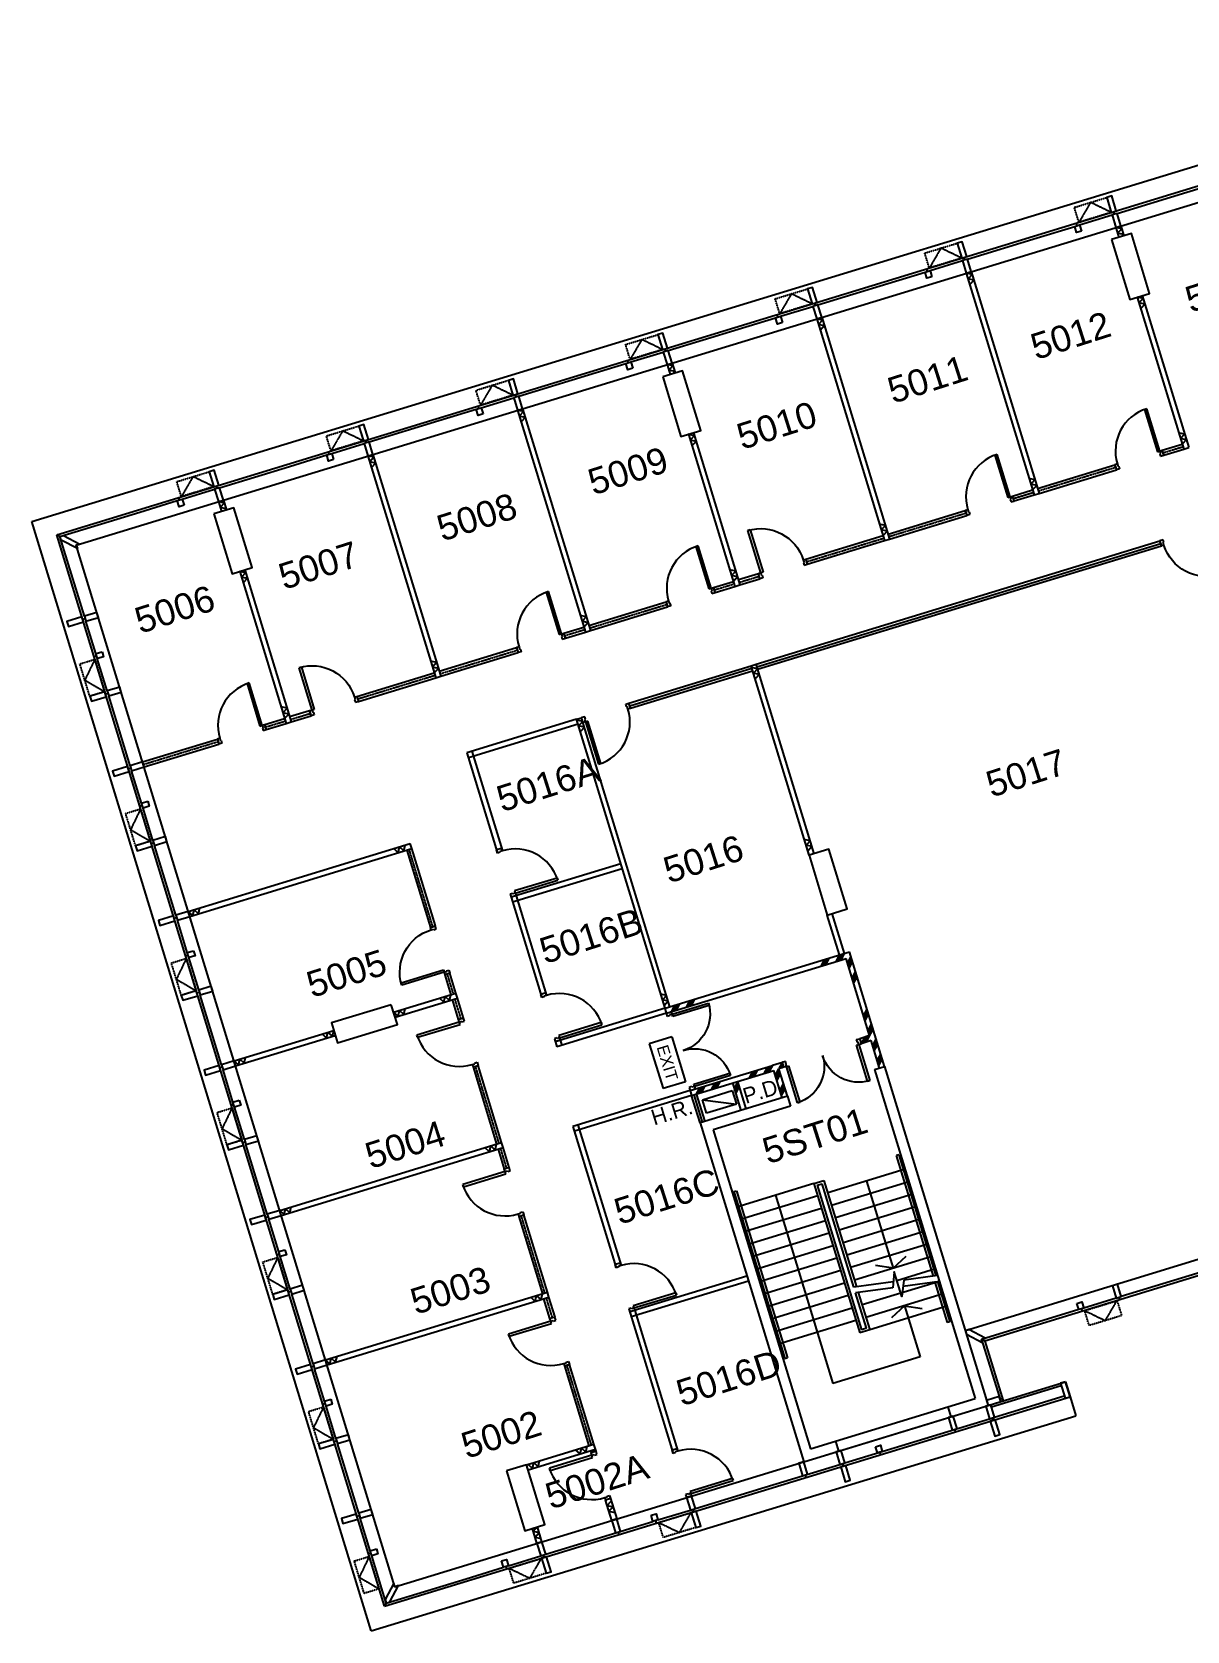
# Model space of a CAD drawing. Header units: millimetres. Extents: x 0 to 98691, y 3311 to 112614.
# Drawn here: x 0 to 22152, y 30040 to 60721 of the extents above; entities that cross this region are included whole.
import ezdxf
from ezdxf.enums import TextEntityAlignment as Align

# ---------------------------------------------------------------- set-up
doc = ezdxf.new("R2010")
doc.units = ezdxf.units.MM
doc.linetypes.add('HIDDEN', pattern=[9.525, 6.35, -3.175])
doc.linetypes.add('HIDDEN2', pattern=[4.7625, 3.175, -1.5875])
for name, color, linetype in [('DLN041_3', 8, 'Continuous'), ('DLN041__', 8, 'Continuous'), ('DLN061__', 8, 'Continuous'), ('DLN210__', 8, 'Continuous'), ('DLN220__', 8, 'Continuous'), ('DLN228__', 8, 'Continuous'), ('DLN240__', 8, 'Continuous'), ('DLN280__', 8, 'Continuous'), ('DLN314__', 8, 'Continuous'), ('DLN315__', 8, 'Continuous'), ('DLN580__', 8, 'Continuous'), ('DLN583__', 8, 'Continuous'), ('FITDOOR', 8, 'Continuous'), ('FURNITURE', 8, 'Continuous')]:
    doc.layers.add(name, color=color, linetype=linetype)
doc.styles.add('ROMANS', font='swissl.ttf')
doc.styles.add('SWIS721LT750', font='swissl.ttf')

# ---------------------------------------------------------------- blocks, each defined once
blk = doc.blocks.new('DR1CR2')
at = {"layer": 'FITDOOR'}
for p, q in [((-50, 0), (-50, -50)), ((-50, 0), (0, 0)), ((0, 0), (0, -25)), ((-62.5, -50), (-50, -50)), ((-62.5, -50), (-62.5, -100)), ((-62.5, -100), (0, -100)), ((-12, -25), (0, -25)), ((-12, -75), (0, -75)), ((0, -75), (0, -100))]:
    blk.add_line(p, q, dxfattribs=at)
blk = doc.blocks.new('DR1AD')
at = {"layer": 'FITDOOR'}
for p, q in [((-45, 1), (0, 1)), ((-45, 1), (-45, 0)), ((0, 0), (0, 1)), ((-45, 0), (0, 0))]:
    blk.add_line(p, q, dxfattribs=at)
blk = doc.blocks.new('DR1AM')
at = {"layer": 'FITDOOR'}
blk.add_arc((0, 0), 1, 90, 180, dxfattribs=at)
blk = doc.blocks.new('DR1CL2')
at = {"layer": 'FITDOOR'}
for p, q in [((50, 0), (0, 0)), ((0, 0), (0, -25)), ((50, 0), (50, -50)), ((12, -25), (0, -25)), ((0, -75), (0, -100)), ((12, -75), (0, -75)), ((62.5, -100), (0, -100)), ((62.5, -50), (50, -50)), ((62.5, -50), (62.5, -100))]:
    blk.add_line(p, q, dxfattribs=at)
blk = doc.blocks.new('FSEX-V01')
at = {"layer": 'DLN580__'}
for p, q in [((0, 300), (0, 0)), ((0, 300), (600, 300)), ((600, 300), (600, 0)), ((0, 0), (600, 0))]:
    blk.add_line(p, q, dxfattribs=at)
at = {"layer": 'DLN580__', "style": 'ROMANS'}
blk.add_text('EXIT', height=150, dxfattribs=at).set_placement((300, 150), align=Align.MIDDLE)
blk = doc.blocks.new('FSHR-V01')
at = {"layer": 'DLN580__'}
for p, q in [((0, 0), (600, -273)), ((0, 0), (600, 0)), ((0, -273), (0, 0)), ((600, 0), (600, -273)), ((600, -273), (0, -273))]:
    blk.add_line(p, q, dxfattribs=at)
blk = doc.blocks.new('DR1CD')
at = {"layer": 'FITDOOR'}
for p, q in [((0, 1), (45, 1)), ((0, 1), (0, 0)), ((45, 0), (45, 1)), ((0, 0), (45, 0))]:
    blk.add_line(p, q, dxfattribs=at)
blk = doc.blocks.new('DR2M')
at = {"layer": 'FITDOOR'}
for centre, start, end in [((0, 0), 0, 90), ((1, 0), 90, 180)]:
    blk.add_arc(centre, 0.5, start, end, dxfattribs=at)
blk = doc.blocks.new('WINDOW-OPEN')
at = {"layer": 'DLN314__', "linetype": 'HIDDEN2', "ltscale": 0.05}
blk.add_lwpolyline([(650, 0), (0, 0), (0, 300), (650, 300)], close=True, dxfattribs=at)
blk.add_lwpolyline([(650, 0), (325, 300), (0, 0)], dxfattribs=at)
blk = doc.blocks.new('314')
at = {"layer": 'DLN314__'}
blk.add_line((600, -250), (600, -300), dxfattribs=at)
for points in [[(650, 0), (550, 0), (550, -250), (650, -250)], [(650, -300), (550, -300), (550, -600), (650, -600)]]:
    blk.add_lwpolyline(points, close=True, dxfattribs=at)
blk = doc.blocks.new('210')
at = {"layer": 'DLN314__'}
blk.add_line((1350, -250), (1350, -300), dxfattribs=at)
blk.add_lwpolyline([(1300, -125), (1400, -125), (1400, -250), (1300, -250)], close=True, dxfattribs=at)
blk = doc.blocks.new('314-1')
at = {"layer": 'DLN314__'}
blk.add_line((-250, -250), (-300, -300), dxfattribs=at)
blk.add_lwpolyline([(71, 0), (0, 0), (0, 71), (-250, -179), (-250, -250), (-179, -250)], close=True, dxfattribs=at)
blk = doc.blocks.new('314-2')
at = {"layer": 'DLN314__'}
blk.add_line((-375, 199), (-312, 166), dxfattribs=at)
blk.add_lwpolyline([(-333, 234), (-312, 166), (-380, 145), (-68, -21), (0, 0), (-21, 68)], close=True, dxfattribs=at)

msp = doc.modelspace()

# ---------------------------------------------------------------- linework, layer by layer
at = {"layer": 'DLN061__'}
for p, q in [((20901, 56945), (20788, 56971)), ((20901, 56945), (20822, 56861)), ((20934, 56835), (20822, 56861)), ((20934, 56835), (20898, 56796)), ((18032, 56068), (17919, 56094)), ((18032, 56068), (17953, 55984)), ((18065, 55958), (17953, 55984)), ((18065, 55958), (17987, 55873)), ((21310, 55607), (21197, 55633)), ((21310, 55607), (21231, 55522)), ((21344, 55496), (21231, 55522)), ((21344, 55496), (21265, 55412)), ((15163, 55191), (15050, 55217)), ((15163, 55191), (15084, 55107)), ((15196, 55081), (15084, 55107)), ((15196, 55081), (15118, 54996)), ((12294, 54314), (12181, 54340)), ((12294, 54314), (12215, 54230)), ((12328, 54204), (12215, 54230)), ((12328, 54204), (12291, 54164)), ((9425, 53437), (9312, 53463)), ((9425, 53437), (9346, 53352)), ((9459, 53326), (9346, 53352)), ((9459, 53326), (9380, 53242)), ((12703, 52975), (12591, 53001)), ((12703, 52975), (12624, 52891)), ((12737, 52865), (12624, 52891)), ((12737, 52865), (12658, 52780)), ((22105, 53006), (21992, 53032)), ((22105, 53006), (22026, 52922)), ((22139, 52896), (22026, 52922)), ((22139, 52896), (22060, 52811)), ((6556, 52560), (6443, 52586)), ((6556, 52560), (6477, 52475)), ((6590, 52449), (6477, 52475)), ((6590, 52449), (6511, 52365)), ((19236, 52129), (19123, 52155)), ((19236, 52129), (19157, 52045)), ((19270, 52019), (19157, 52045)), ((19270, 52019), (19191, 51934)), ((3687, 51683), (3575, 51709)), ((3687, 51683), (3608, 51598)), ((3721, 51572), (3608, 51598)), ((3721, 51572), (3684, 51533)), ((16367, 51252), (16255, 51278)), ((16367, 51252), (16288, 51168)), ((16401, 51142), (16288, 51168)), ((16401, 51142), (16322, 51057)), ((4096, 50344), (3984, 50370)), ((4096, 50344), (4018, 50259)), ((13498, 50375), (13386, 50401)), ((13498, 50375), (13419, 50291)), ((4130, 50233), (4018, 50259)), ((4130, 50233), (4051, 50149)), ((13532, 50265), (13419, 50291)), ((13532, 50265), (13453, 50180)), ((10629, 49498), (10517, 49524)), ((10629, 49498), (10550, 49413)), ((10663, 49387), (10550, 49413)), ((10663, 49387), (10584, 49303)), ((7760, 48621), (7648, 48647)), ((7760, 48621), (7682, 48536)), ((7794, 48510), (7682, 48536)), ((7794, 48510), (7715, 48426)), ((13914, 48503), (13801, 48529)), ((13914, 48503), (13835, 48419)), ((13947, 48393), (13835, 48419)), ((13947, 48393), (13869, 48308)), ((4891, 47744), (4779, 47770)), ((4891, 47744), (4813, 47659)), ((4925, 47633), (4813, 47659)), ((4925, 47633), (4846, 47549)), ((10562, 47493), (10450, 47519)), ((10562, 47493), (10484, 47409)), ((10596, 47383), (10484, 47409)), ((10596, 47383), (10517, 47298)), ((7132, 45006), (7158, 45118)), ((14923, 45200), (14811, 45226)), ((14923, 45200), (14845, 45116)), ((14957, 45090), (14845, 45116)), ((7022, 44972), (6937, 45051)), ((7022, 44972), (7048, 45085)), ((7132, 45006), (7048, 45085)), ((14957, 45090), (14878, 45005)), ((3082, 43768), (3108, 43880)), ((3193, 43802), (3108, 43880)), ((3193, 43802), (3219, 43914)), ((3082, 43768), (2998, 43847)), ((15421, 42887), (15488, 43012)), ((15469, 42902), (15536, 43026)), ((15517, 42916), (15583, 43041)), ((15642, 42850), (15708, 42975)), ((15135, 42799), (15201, 42924)), ((15182, 42814), (15249, 42939)), ((15230, 42828), (15297, 42953)), ((15657, 42802), (15723, 42927)), ((15671, 42754), (15738, 42879)), ((15730, 42563), (15796, 42688)), ((15744, 42515), (15811, 42640)), ((15759, 42467), (15825, 42592)), ((7899, 42103), (7814, 42182)), ((7899, 42103), (7925, 42216)), ((8009, 42137), (7925, 42216)), ((8009, 42137), (8035, 42249)), ((12171, 42233), (12058, 42259)), ((12171, 42233), (12092, 42149)), ((12204, 42123), (12092, 42149)), ((12204, 42123), (12126, 42038)), ((12266, 41922), (12332, 42047)), ((12313, 41937), (12380, 42062)), ((12361, 41951), (12428, 42076)), ((12553, 42010), (12619, 42135)), ((12600, 42024), (12667, 42149)), ((12648, 42039), (12715, 42164)), ((7020, 41834), (6935, 41913)), ((7020, 41834), (7046, 41947)), ((7130, 41868), (7046, 41947)), ((7130, 41868), (7156, 41981)), ((15949, 41846), (16015, 41970)), ((15964, 41798), (16030, 41923)), ((15978, 41750), (16045, 41875)), ((5651, 41416), (5567, 41495)), ((5651, 41416), (5677, 41529)), ((5762, 41450), (5677, 41529)), ((5762, 41450), (5788, 41562)), ((15970, 41434), (15904, 41309)), ((16018, 41448), (15952, 41324)), ((16066, 41463), (16000, 41338)), ((16037, 41559), (16103, 41684)), ((16051, 41511), (16118, 41636)), ((16066, 41463), (16132, 41588)), ((16124, 41272), (16191, 41397)), ((16139, 41224), (16205, 41349)), ((16154, 41176), (16220, 41301)), ((3960, 40899), (3875, 40978)), ((3960, 40899), (3986, 41011)), ((4070, 40933), (3986, 41011)), ((4070, 40933), (4096, 41045)), ((14105, 40864), (14039, 40739)), ((14153, 40878), (14087, 40753)), ((14201, 40893), (14135, 40768)), ((14260, 40702), (14326, 40827)), ((14392, 40951), (14326, 40827)), ((14407, 40904), (14374, 40841)), ((16212, 40985), (16278, 41110)), ((16227, 40937), (16293, 41062)), ((16241, 40889), (16308, 41014)), ((13035, 40432), (13101, 40557)), ((13083, 40446), (13149, 40571)), ((13131, 40461), (13197, 40586)), ((13537, 40585), (13471, 40460)), ((13552, 40538), (13485, 40413)), ((13819, 40776), (13752, 40651)), ((13866, 40791), (13800, 40666)), ((13914, 40805), (13848, 40680)), ((14274, 40654), (14341, 40779)), ((14289, 40606), (14355, 40731)), ((14347, 40415), (14414, 40540)), ((12748, 40344), (12814, 40469)), ((12796, 40359), (12862, 40484)), ((12844, 40373), (12910, 40498)), ((13566, 40490), (13500, 40365)), ((14362, 40367), (14428, 40492)), ((14377, 40319), (14443, 40444)), ((8776, 39234), (8691, 39313)), ((8776, 39234), (8802, 39347)), ((8886, 39268), (8802, 39347)), ((8886, 39268), (8912, 39381)), ((4837, 38030), (4752, 38109)), ((4837, 38030), (4863, 38142)), ((4947, 38064), (4863, 38142)), ((4947, 38064), (4973, 38176)), ((9763, 36399), (9789, 36512)), ((9653, 36365), (9568, 36444)), ((9653, 36365), (9679, 36478)), ((9763, 36399), (9679, 36478)), ((5824, 35195), (5850, 35307)), ((5714, 35161), (5629, 35240)), ((5714, 35161), (5740, 35274)), ((5824, 35195), (5740, 35274)), ((10512, 33439), (10427, 33517)), ((10512, 33439), (10538, 33551)), ((10622, 33472), (10538, 33551)), ((10622, 33472), (10648, 33585)), ((9598, 33159), (9513, 33238)), ((9598, 33159), (9624, 33272)), ((9708, 33193), (9624, 33272)), ((9708, 33193), (9734, 33305)), ((11031, 32449), (11110, 32534)), ((11031, 32449), (11144, 32423)), ((11065, 32339), (11144, 32423)), ((11065, 32339), (11178, 32313)), ((9614, 31954), (9693, 32038)), ((9614, 31954), (9727, 31928)), ((9648, 31843), (9727, 31928)), ((9648, 31843), (9761, 31817))]:
    msp.add_line(p, q, dxfattribs=at)
at = {"layer": 'DLN210__'}
for p, q in [((0, 51327), (30726, 60721)), ((474, 51075), (30837, 60357)), ((849, 50875), (30925, 60070)), ((22149, 57649), (22867, 57868)), ((20811, 57240), (22149, 57649)), ((20093, 57020), (20715, 57210)), ((17942, 56363), (19281, 56772)), ((19281, 56772), (19998, 56991)), ((17224, 56143), (17846, 56333)), ((15073, 55485), (16412, 55895)), ((16412, 55895), (17129, 56114)), ((13543, 55018), (14260, 55237)), ((14356, 55266), (14977, 55456)), ((12204, 54608), (13543, 55018)), ((10674, 54141), (11391, 54360)), ((11487, 54389), (12108, 54579)), ((9335, 53731), (10674, 54141)), ((8618, 53512), (9239, 53702)), ((7805, 53263), (8522, 53483)), ((6466, 52854), (7805, 53263)), ((5749, 52635), (6370, 52825)), ((4936, 52386), (5653, 52606)), ((3597, 51977), (4936, 52386)), ((2880, 51758), (3501, 51948)), ((2067, 51509), (2784, 51728)), ((6508, 30040), (0, 51327)), ((537, 51041), (2067, 51509)), ((6760, 30514), (474, 51075)), ((1005, 49511), (537, 51041)), ((6960, 30889), (849, 50875)), ((1224, 48794), (1034, 49416)), ((1443, 48077), (1253, 48698)), ((1882, 46642), (1473, 47981)), ((2101, 45925), (1911, 46547)), ((2320, 45208), (2130, 45830)), ((2759, 43773), (2350, 45112)), ((2978, 43056), (2788, 43678)), ((3198, 42339), (3007, 42961)), ((3636, 40905), (3227, 42243)), ((3855, 40187), (3665, 40809)), ((4075, 39470), (3885, 40092)), ((4513, 38036), (4104, 39374)), ((26317, 38375), (17901, 35802)), ((4732, 37318), (4542, 37940)), ((26117, 38001), (18276, 35603)), ((4952, 36601), (4762, 37223)), ((23664, 37303), (20891, 36455)), ((5390, 35167), (4981, 36506)), ((20078, 36206), (18213, 35636)), ((20795, 36426), (20174, 36236)), ((18213, 35636), (18579, 34441)), ((18276, 35603), (18627, 34456)), ((5610, 34449), (5420, 35071)), ((6960, 30889), (19822, 34821)), ((19741, 34744), (18402, 34335)), ((19822, 34821), (19910, 34534)), ((6760, 30514), (19910, 34534)), ((18461, 34143), (19799, 34553)), ((19910, 34534), (20021, 34171)), ((5829, 33732), (5639, 34354)), ((6508, 30040), (20021, 34171)), ((15412, 33682), (17564, 34340)), ((15471, 33491), (17622, 34149)), ((15592, 33266), (18365, 34114)), ((6267, 32298), (5858, 33637)), ((14062, 32798), (15496, 33237)), ((12723, 32389), (14062, 32798)), ((12006, 32170), (12627, 32360)), ((6487, 31581), (6297, 32202)), ((9854, 31512), (11910, 32141)), ((6794, 30576), (6516, 31485)), ((9137, 31293), (9758, 31483)), ((6794, 30576), (8324, 31044)), ((8324, 31044), (9041, 31264))]:
    msp.add_line(p, q, dxfattribs=at)
at = {"layer": 'DLN220__'}
for p, q in [((20788, 56971), (20847, 56780)), ((20884, 57001), (20942, 56809)), ((17919, 56094), (19220, 51839)), ((18015, 56123), (19316, 51868)), ((21197, 55633), (22089, 52716)), ((21293, 55662), (22185, 52745)), ((15146, 55246), (16447, 50991)), ((15050, 55217), (16351, 50962)), ((12181, 54340), (12240, 54149)), ((12277, 54369), (12335, 54178)), ((9312, 53463), (10613, 49207)), ((9408, 53492), (10709, 49237)), ((12591, 53001), (13482, 50084)), ((12686, 53030), (13578, 50114)), ((6443, 52586), (7745, 48330)), ((6539, 52615), (7840, 48359)), ((22089, 52716), (22185, 52745)), ((19220, 51839), (19316, 51868)), ((3575, 51709), (3633, 51517)), ((3670, 51738), (3729, 51547)), ((16351, 50962), (16447, 50991)), ((3984, 50370), (4876, 47453)), ((4080, 50399), (4971, 47482)), ((13482, 50084), (13578, 50114)), ((10613, 49207), (10709, 49237)), ((7745, 48330), (7840, 48359)), ((4876, 47453), (4971, 47482)), ((2998, 43847), (7254, 45148)), ((7283, 45052), (7254, 45148)), ((3027, 43751), (7283, 45052)), ((15488, 43012), (15254, 43777)), ((15583, 43041), (15350, 43806)), ((12141, 41988), (15679, 43070)), ((16352, 40871), (15679, 43070)), ((12170, 41893), (15613, 42945)), ((16066, 41463), (15613, 42945)), ((6935, 41913), (8131, 42279)), ((6965, 41818), (8160, 42183)), ((8160, 42183), (8131, 42279)), ((12170, 41893), (12141, 41988)), ((3875, 40978), (5788, 41562)), ((3904, 40882), (5817, 41467)), ((16066, 41463), (15875, 41405)), ((15875, 41405), (15904, 41309)), ((16095, 41367), (15904, 41309)), ((16256, 40841), (16095, 41367)), ((12623, 40411), (14201, 40893)), ((14392, 40951), (14201, 40893)), ((14422, 40856), (14326, 40827)), ((14487, 40301), (14326, 40827)), ((12652, 40315), (14230, 40797)), ((13602, 40030), (13441, 40556)), ((13698, 40059), (13537, 40585)), ((14391, 40271), (14230, 40797)), ((12623, 40411), (12652, 40315)), ((12813, 39789), (12652, 40315)), ((12861, 39804), (12700, 40330)), ((12909, 39818), (12748, 40344)), ((4752, 38109), (9008, 39410)), ((4781, 38013), (9037, 39314)), ((9037, 39314), (9008, 39410)), ((5629, 35240), (9885, 36541)), ((9914, 36445), (9885, 36541)), ((5659, 35144), (9914, 36445)), ((9486, 33229), (10777, 33624)), ((9515, 33134), (10806, 33529)), ((10710, 33499), (10722, 33460)), ((10818, 33489), (10722, 33460)), ((10806, 33529), (10777, 33624)), ((10818, 33489), (10806, 33529)), ((11096, 32581), (11000, 32551)), ((11120, 32160), (11000, 32551)), ((11096, 32581), (11215, 32190)), ((9685, 31722), (9597, 32009)), ((9781, 31751), (9693, 32038))]:
    msp.add_line(p, q, dxfattribs=at)
at = {"layer": 'DLN228__'}
for p, q in [((21677, 52694), (22060, 52811)), ((21707, 52599), (21677, 52694)), ((21707, 52599), (22089, 52716)), ((19287, 51964), (20769, 52417)), ((19316, 51868), (20798, 52321)), ((20769, 52417), (20798, 52321)), ((18808, 51817), (19191, 51934)), ((18838, 51722), (18808, 51817)), ((18838, 51722), (19220, 51839)), ((16418, 51086), (17900, 51540)), ((16447, 50991), (17929, 51444)), ((17900, 51540), (17929, 51444)), ((13888, 48588), (21634, 50956)), ((14840, 50604), (16322, 51057)), ((14869, 50508), (16351, 50962)), ((21663, 50860), (21634, 50956)), ((13902, 48540), (21648, 50908)), ((13917, 48492), (21663, 50860)), ((13931, 50326), (13549, 50209)), ((13961, 50231), (13931, 50326)), ((14840, 50604), (14869, 50508)), ((13071, 50063), (13453, 50180)), ((13100, 49967), (13071, 50063)), ((13100, 49967), (13482, 50084)), ((13578, 50114), (13961, 50231)), ((10680, 49332), (12162, 49785)), ((12162, 49785), (12191, 49690)), ((10709, 49237), (12191, 49690)), ((10202, 49186), (10584, 49303)), ((10231, 49090), (10202, 49186)), ((10231, 49090), (10613, 49207)), ((7811, 48455), (9293, 48908)), ((7840, 48359), (9322, 48813)), ((9293, 48908), (9322, 48813)), ((11449, 47842), (13792, 48558)), ((11464, 47794), (13807, 48511)), ((13792, 48558), (13888, 48588)), ((14903, 44924), (13792, 48558)), ((14999, 44954), (13888, 48588)), ((6233, 47973), (7715, 48426)), ((6262, 47877), (7745, 48330)), ((11478, 47746), (13821, 48463)), ((6233, 47973), (6262, 47877)), ((5325, 47695), (4942, 47578)), ((4971, 47482), (5354, 47599)), ((5354, 47599), (5325, 47695)), ((10445, 47535), (10541, 47564)), ((12236, 42018), (10541, 47564)), ((11478, 47746), (11449, 47842)), ((4464, 47432), (4846, 47549)), ((4493, 47336), (4464, 47432)), ((4493, 47336), (4876, 47453)), ((12141, 41988), (10445, 47535)), ((2121, 46715), (3555, 47154)), ((2150, 46620), (3585, 47058)), ((3555, 47154), (3585, 47058)), ((7187, 45023), (7640, 43540)), ((7736, 43570), (7283, 45052)), ((9007, 45056), (8911, 45027)), ((9285, 44148), (9189, 44119)), ((7640, 43540), (7736, 43570)), ((8014, 42661), (7918, 42632)), ((8131, 42279), (8014, 42661)), ((7918, 42632), (8035, 42249)), ((8181, 41771), (8064, 42154)), ((8277, 41801), (8160, 42183)), ((9855, 42283), (9759, 42254)), ((8277, 41801), (8181, 41771)), ((10133, 41374), (10037, 41345)), ((8459, 40863), (8555, 40892)), ((8459, 40863), (8912, 39381)), ((9008, 39410), (8555, 40892)), ((8941, 39285), (9058, 38902)), ((9154, 38932), (9037, 39314)), ((9154, 38932), (9058, 38902)), ((9336, 37994), (9432, 38023)), ((9336, 37994), (9789, 36512)), ((9885, 36541), (9432, 38023)), ((11283, 37099), (11187, 37070)), ((9935, 36033), (9819, 36416)), ((10031, 36063), (9914, 36445)), ((10031, 36063), (9935, 36033)), ((11561, 36190), (11465, 36161)), ((10213, 35125), (10309, 35154)), ((10213, 35125), (10681, 33595)), ((10777, 33624), (10309, 35154)), ((12372, 33537), (12276, 33507)), ((12650, 32628), (12554, 32599))]:
    msp.add_line(p, q, dxfattribs=at)
at = {"layer": 'DLN228__', "linetype": 'HIDDEN', "ltscale": 0.01}
for p, q in [((21692, 52647), (22074, 52764)), ((19301, 51916), (20783, 52369)), ((18823, 51770), (19206, 51886)), ((16432, 51039), (17915, 51492)), ((14854, 50556), (16337, 51009)), ((13085, 50015), (13468, 50132)), ((13563, 50161), (13946, 50278)), ((10694, 49284), (12177, 49738)), ((10216, 49138), (10599, 49255)), ((7826, 48407), (9308, 48860)), ((6248, 47925), (7730, 48378)), ((4957, 47530), (5339, 47647)), ((4478, 47384), (4861, 47501)), ((2136, 46668), (3570, 47106)), ((7688, 43555), (7235, 45037)), ((8083, 42264), (7966, 42647)), ((8229, 41786), (8112, 42168)), ((8960, 39395), (8507, 40877)), ((9106, 38917), (8989, 39300)), ((9837, 36526), (9384, 38009)), ((9983, 36048), (9866, 36431)), ((10729, 33610), (10261, 35140))]:
    msp.add_line(p, q, dxfattribs=at)
at = {"layer": 'DLN240__'}
for p, q in [((16624, 39176), (16576, 39162)), ((16576, 39162), (17284, 36847)), ((16624, 39176), (17334, 36854)), ((14998, 38627), (15190, 38686)), ((15190, 38686), (15814, 36645)), ((16745, 38900), (15263, 38446)), ((16818, 38661), (15336, 38207)), ((16004, 38673), (16516, 37000)), ((13462, 38471), (13510, 38486)), ((13462, 38471), (14441, 35267)), ((13510, 38486), (14489, 35282)), ((14998, 38627), (13516, 38174)), ((15072, 38388), (13589, 37935)), ((14257, 38400), (15361, 34790)), ((14998, 38627), (15876, 35758)), ((15061, 38594), (15156, 38623)), ((15061, 38594), (15909, 35821)), ((15763, 36638), (15156, 38623)), ((16891, 38421), (15409, 37968)), ((15145, 38149), (13662, 37696)), ((16964, 38182), (15482, 37729)), ((15218, 37910), (13735, 37457)), ((17037, 37943), (15555, 37490)), ((15291, 37671), (13809, 37218)), ((15364, 37432), (13882, 36979)), ((17111, 37704), (15628, 37251)), ((17184, 37465), (15701, 37012)), ((15437, 37193), (13955, 36739)), ((17257, 37226), (15774, 36773)), ((16516, 37000), (16763, 37234)), ((15510, 36954), (14028, 36500)), ((16516, 37000), (16179, 37056)), ((17330, 36987), (16589, 36760)), ((17369, 36859), (16719, 36770)), ((15583, 36714), (14101, 36261)), ((16519, 36742), (15763, 36638)), ((16508, 36625), (15797, 36527)), ((16004, 35850), (15797, 36527)), ((15848, 36534), (16067, 35817)), ((17403, 36748), (15921, 36295)), ((17403, 36748), (16705, 36652)), ((17318, 36736), (17555, 35958)), ((17368, 36743), (17603, 35973)), ((15656, 36475), (14174, 36022)), ((15729, 36236), (14247, 35783)), ((17476, 36509), (15994, 36056)), ((17549, 36270), (16067, 35817)), ((16735, 36282), (16487, 36047)), ((16735, 36282), (17035, 35302)), ((16735, 36282), (17071, 36226)), ((15802, 35997), (14320, 35544)), ((17603, 35973), (17555, 35958)), ((16067, 35817), (15876, 35758)), ((16004, 35850), (15909, 35821)), ((17035, 35302), (15361, 34790)), ((14441, 35267), (14489, 35282))]:
    msp.add_line(p, q, dxfattribs=at)
msp.add_lwpolyline([(16719, 36770), (16682, 36455), (16537, 36931), (16508, 36625)], dxfattribs=at)
at = {"layer": 'DLN280__'}
for p, q in [((16160, 40812), (16352, 40871)), ((16160, 40812), (18090, 34501)), ((16352, 40871), (18340, 34368)), ((14487, 40301), (12813, 39789)), ((14487, 40301), (14545, 40109)), ((14545, 40109), (13063, 39656)), ((12813, 39789), (14801, 33286)), ((13063, 39656), (14934, 33536)), ((17564, 34340), (18090, 34501)), ((17622, 34149), (18340, 34368)), ((17564, 34340), (17622, 34149)), ((14801, 33286), (15471, 33491)), ((14934, 33536), (15412, 33682)), ((15412, 33682), (15471, 33491))]:
    msp.add_line(p, q, dxfattribs=at)
for points in [[(20703, 56736), (21054, 55589), (21436, 55706), (21086, 56853)], [(12096, 54105), (12447, 52957), (12830, 53074), (12479, 54222)], [(3490, 51474), (3840, 50326), (4223, 50443), (3872, 51590)], [(14903, 44924), (15254, 43777), (15636, 43894), (15286, 45041)], [(6891, 42057), (5744, 41706), (5861, 41323), (7008, 41674)], [(9103, 33112), (9454, 31965), (9837, 32082), (9486, 33229)]]:
    msp.add_lwpolyline(points, close=True, dxfattribs=at)
at = {"layer": 'DLN314__'}
for p, q in [((20843, 36440), (20858, 36393)), ((18564, 34489), (18612, 34503)), ((17696, 33909), (17710, 33862)), ((14827, 33032), (14841, 32985)), ((11241, 31936), (11255, 31888))]:
    msp.add_line(p, q, dxfattribs=at)
for points in [[(20818, 36694), (20722, 36665), (20795, 36426), (20891, 36455)], [(19822, 34821), (19726, 34792), (19814, 34505), (19910, 34534)], [(18579, 34441), (18550, 34537), (18310, 34463), (18340, 34368)], [(17670, 34163), (17575, 34134), (17648, 33895), (17743, 33924)], [(14801, 33286), (14706, 33257), (14779, 33018), (14874, 33047)], [(11215, 32190), (11120, 32160), (11193, 31921), (11288, 31951)]]:
    msp.add_lwpolyline(points, close=True, dxfattribs=at)
at = {"layer": 'DLN315__'}
msp.add_line((14422, 40856), (14392, 40951), dxfattribs=at)
at = {"layer": 'FURNITURE', "ltscale": 10}
for points in [[(10445, 47535), (8341, 46892)], [(10474, 47439), (8370, 46796)], [(8341, 46892), (8930, 44967)], [(8437, 46921), (9022, 45008)], [(11293, 44762), (9189, 44119)], [(11322, 44666), (9218, 44023)], [(9189, 44119), (9777, 42194)], [(9285, 44148), (9869, 42235)], [(12141, 41988), (10037, 41345)], [(12170, 41893), (10066, 41250)], [(10019, 41405), (10066, 41250)], [(10133, 41374), (10162, 41279)], [(12623, 40411), (10376, 39723)], [(12652, 40315), (10405, 39628)], [(10376, 39723), (11205, 37010)], [(10472, 39753), (11297, 37051)], [(13712, 36848), (11465, 36161)], [(13742, 36753), (11494, 36066)], [(11447, 36221), (12295, 33448)], [(11561, 36190), (12387, 33489)]]:
    msp.add_lwpolyline(points, dxfattribs=at)

# ---------------------------------------------------------------- block references
at = {"layer": 'DLN220__', "xscale": -1, "rotation": 196.9999999999909}
msp.add_blockref('DR1CL2', (21663, 50860), dxfattribs=at)
at = {"layer": 'DLN220__', "rotation": 197.000000003689}
for name, p in [('DR1CR2', (10570, 47469)), ('DR1CL2', (11478, 47746))]:
    msp.add_blockref(name, p, dxfattribs=at)
at = {"layer": 'DLN314__'}
for name, p, rotation in [('WINDOW-OPEN', (20079, 57068), 17.00000000001532), ('314', (21410, 57161), 197.0000000000221), ('210', (21410, 57161), 197.0000000000312), ('WINDOW-OPEN', (17210, 56191), 17.00000000001532), ('314', (18541, 56284), 197.0000000000221), ('210', (18541, 56284), 197.0000000000312), ('WINDOW-OPEN', (14341, 55314), 17.00000000001532), ('314', (15672, 55407), 197.0000000000221), ('210', (15672, 55407), 197.0000000000312), ('314', (12803, 54530), 197.0000000000221), ('WINDOW-OPEN', (11472, 54437), 17.00000000001532), ('210', (12803, 54530), 197.0000000000312), ('WINDOW-OPEN', (8603, 53560), 17.00000000001532), ('314', (9934, 53653), 197.0000000000221), ('210', (9934, 53653), 197.0000000000312), ('WINDOW-OPEN', (5734, 52683), 17.00000000001532), ('314', (7065, 52776), 197.0000000000221), ('210', (7065, 52776), 197.0000000000312), ('WINDOW-OPEN', (2865, 51806), 17.00000000001532), ('314', (4196, 51899), 197.0000000000221), ('210', (4196, 51899), 197.0000000000312), ('314', (1083, 50110), 287.0000000005179), ('210', (1083, 50110), 287.0000000005179), ('WINDOW-OPEN', (1395, 48062), 106.999999999157), ('314', (1522, 48676), 287.0000000005179), ('314', (1960, 47241), 287.0000000005179), ('WINDOW-OPEN', (2273, 45193), 106.999999999157), ('210', (1960, 47241), 287.0000000005179), ('314', (2399, 45807), 287.0000000005179), ('314', (2837, 44373), 287.0000000005179), ('210', (2837, 44373), 287.0000000005179), ('WINDOW-OPEN', (3150, 42324), 106.999999999157), ('314', (3276, 42938), 287.0000000005179), ('314', (3714, 41504), 287.0000000005179), ('210', (3714, 41504), 287.0000000005179), ('WINDOW-OPEN', (4027, 39455), 106.999999999157), ('314', (4153, 40069), 287.0000000005179), ('314', (4591, 38635), 287.0000000005179), ('WINDOW-OPEN', (4904, 36587), 106.999999999157), ('210', (4591, 38635), 287.0000000005179), ('314', (5030, 37200), 287.0000000005179), ('210', (18762, 36065), 17.00000000050286), ('WINDOW-OPEN', (20810, 36378), 197.0000000000152), ('314-2', (17901, 35802), 179.999997742769), ('314', (5469, 35766), 287.0000000005179), ('210', (5469, 35766), 287.0000000005179), ('314', (17766, 34192), 17.00000000050286), ('WINDOW-OPEN', (5781, 33718), 106.999999999157), ('314', (5907, 34331), 287.0000000005179), ('314', (14897, 33315), 17.00000000050286), ('210', (14897, 33315), 17.00000000001532), ('314', (12028, 32438), 17.00000000050286), ('314', (6346, 32897), 287.0000000005179), ('210', (10594, 32000), 17.00000000050286), ('WINDOW-OPEN', (12642, 32312), 197.0000000000152), ('210', (6346, 32897), 287.0000000005179), ('314', (9159, 31561), 17.00000000050286), ('WINDOW-OPEN', (6658, 30849), 106.999999999157), ('210', (7725, 31123), 17.00000000050286), ('WINDOW-OPEN', (9773, 31435), 197.0000000000152), ('314-1', (6960, 30889), 17.00000000658251)]:
    msp.add_blockref(name, p, dxfattribs=dict(at, rotation=rotation))
at = {"layer": 'DLN314__', "xscale": -1, "rotation": 196.999999993429}
msp.add_blockref('314-1', (849, 50875), dxfattribs=at)
at = {"layer": 'DLN315__'}
for name, p, xscale, yscale, zscale, rotation in [('DR1AM', (21630, 52680), 850.0000000000136, 850.0000000000136, 850.0000000000136, 16.99999999997207), ('DR1AM', (18761, 51803), 850.0000000000136, 850.0000000000136, 850.0000000000136, 16.99999999997207), ('DR1AM', (13979, 50341), -850.0000000000197, 850, 850, 16.99999999990633), ('DR1AM', (22524, 51123), -850.000000000005, 850.0000000000014, 850, 197.0000000000293), ('DR1AM', (13023, 50049), 850.0000000000136, 850.0000000000136, 850.0000000000136, 16.99999999997207), ('DR1AM', (10154, 49171), 850.0000000000136, 850.0000000000136, 850.0000000000136, 16.99999999997207), ('DR1AM', (5372, 47710), -850.0000000000197, 850, 850, 16.99999999990633), ('DR1AM', (4416, 47417), 850.0000000000136, 850.0000000000136, 850.0000000000136, 16.99999999997207), ('DR1AM', (10618, 47483), 850.0000000000083, 850.0000000000083, 850.0000000000083, 197.0000000000163), ('DR1AM', (9270, 44196), 849.9999999999758, 849.9999999999758, 849.9999999999758, 286.9999999996282), ('DR1AM', (7904, 42680), -850.0000000000307, 850, 850, 106.9999999999251), ('DR1AM', (10118, 41422), 849.9999999999758, 849.9999999999758, 849.9999999999758, 286.9999999996282), ('DR2M', (12704, 40488), -1450.000000000003, 1449.999999999993, 1450, 287.0000000003241), ('DR1AM', (8196, 41723), 850.0000000000306, 850.0000000000306, 850.0000000000306, 106.9999999999758), ('DR2M', (14469, 40870), -1450.000000000003, 1449.999999999993, 1450, 197.0000000003207), ('DR1AM', (9073, 38855), 850.0000000000306, 850.0000000000306, 850.0000000000306, 106.9999999999758), ('DR1AM', (11546, 36238), 849.9999999999758, 849.9999999999758, 849.9999999999758, 286.9999999996282), ('DR1AM', (9950, 35986), 850.0000000000306, 850.0000000000306, 850.0000000000306, 106.9999999999758), ('DR1AM', (12635, 32676), 849.9999999999758, 849.9999999999758, 849.9999999999758, 286.9999999996282), ('DR1AM', (10737, 33412), 850.0000000000306, 850.0000000000306, 850.0000000000306, 106.9999999999758)]:
    msp.add_blockref(name, p, dxfattribs=dict(at, xscale=xscale, yscale=yscale, zscale=zscale, rotation=rotation))
for p, yscale, rotation in [((21630, 52680), 850, 17.00000000369218), ((18761, 51803), 850, 17.00000000369218), ((13023, 50049), 850, 17.00000000369218), ((10154, 49171), 850, 17.00000000369218), ((4416, 47417), 850, 17.00000000369218), ((10618, 47483), 850.0000000000014, 197.000000003689), ((9270, 44196), 850, 287.0000000026511), ((8196, 41723), 850, 107.0000000026511), ((10118, 41422), 850, 287.0000000026511), ((9073, 38855), 850, 107.0000000026511), ((11546, 36238), 850, 287.0000000026515), ((9950, 35986), 850, 107.0000000026511), ((10737, 33412), 850, 107.0000000026511), ((12635, 32676), 850, 287.0000000026515)]:
    msp.add_blockref('DR1AD', p, dxfattribs=dict(at, yscale=yscale, rotation=rotation))
for name, p, rotation in [('DR1CR2', (21677, 52694), 17.00000000369218), ('DR1CL2', (20769, 52417), 17.00000000369218), ('DR1CL2', (17900, 51540), 17.00000000369218), ('DR1CR2', (18808, 51817), 17.00000000369218), ('DR1CR2', (13071, 50063), 17.00000000369218), ('DR1CL2', (12162, 49785), 17.00000000369218), ('DR1CR2', (10202, 49186), 17.00000000369218), ('DR1CL2', (9293, 48908), 17.00000000369218), ('DR1CR2', (4464, 47432), 17.00000000369218), ('DR1CL2', (3555, 47154), 17.00000000369218), ('DR1CL2', (9007, 45056), 287.0000000026511), ('DR1CR2', (9285, 44148), 287.0000000026511), ('DR1CL2', (9855, 42283), 287.0000000026511), ('DR1CR2', (8181, 41771), 107.0000000026511), ('DR1CR2', (10133, 41374), 287.0000000026511), ('DR1CL2', (8459, 40863), 107.0000000026511), ('DR1CR2', (14422, 40856), 197.0000000039857), ('DR1CR2', (12719, 40440), 287.0000000039891), ('DR1CR2', (9058, 38902), 107.0000000026511), ('DR1CL2', (9336, 37994), 107.0000000026511), ('DR1CL2', (11283, 37099), 287.0000000026515), ('DR1CR2', (11561, 36190), 287.0000000026515), ('DR1CR2', (9935, 36033), 107.0000000026511), ('DR1CL2', (10213, 35125), 107.0000000026511), ('DR1CR2', (10722, 33460), 107.0000000026511), ('DR1CL2', (12372, 33537), 287.0000000026515), ('DR1CL2', (11000, 32551), 107.0000000026511), ('DR1CR2', (12650, 32628), 287.0000000026515)]:
    msp.add_blockref(name, p, dxfattribs=dict(at, rotation=rotation))
at = {"layer": 'DLN315__', "xscale": -1}
for name, p, yscale, rotation in [('DR1AD', (13979, 50341), 850, 16.99999999881936), ('DR1AD', (5372, 47710), 850, 16.99999999881936), ('DR1AD', (7904, 42680), 850, 106.9999999972498), ('DR1AD', (12280, 41874), 725.0000000000061, 287.0000000003122), ('DR1AD', (15856, 41294), 725.0000000000061, 197.0000000003088), ('DR1CD', (14469, 40870), 725.0000000000061, 197.0000000003088), ('DR1CD', (12704, 40488), 725.0000000000061, 287.0000000003122)]:
    msp.add_blockref(name, p, dxfattribs=dict(at, yscale=yscale, rotation=rotation))
for name, p, rotation in [('DR1CR2', (13931, 50326), 16.99999999881936), ('DR1CL2', (14840, 50604), 16.99999999881936), ('DR1CL2', (6233, 47973), 16.99999999881936), ('DR1CR2', (5325, 47695), 16.99999999881936), ('DR1CL2', (7640, 43540), 106.9999999972498), ('DR1CR2', (7918, 42632), 106.9999999972498), ('DR1CR2', (12266, 41922), 287.0000000003122), ('DR1CR2', (15904, 41309), 197.0000000003088)]:
    msp.add_blockref(name, p, dxfattribs=dict(at, rotation=rotation))
at = {"layer": 'DLN580__', "rotation": 17.00000000001532}
msp.add_blockref('FSHR-V01', (12858, 40234), dxfattribs=at)
at = {"layer": 'DLN583__', "xscale": 1.499999999998487, "yscale": 1.499999999998487, "zscale": 1.499999999998487, "rotation": 287.0000000015067}
msp.add_blockref('FSEX-V01', (11840, 41307), dxfattribs=at)

# ---------------------------------------------------------------- texts
at = {"layer": 'DLN041_3', "style": 'SWIS721LT750'}
for s, p in [('5013', (22220, 55330)), ('5012', (19255, 54424)), ('5011', (16511, 53585)), ('5010', (13619, 52701)), ('5009', (10765, 51828)), ('5008', (7867, 50942)), ('5007', (4831, 50014)), ('5006', (2073, 49171)), ('5017', (18400, 46029)), ('5016A', (9012, 45748)), ('5016', (12212, 44381)), ('5016B', (9837, 42834)), ('5005', (5367, 42185)), ('5ST01', (14111, 38994)), ('5004', (6492, 38901)), ('5016C', (11267, 37831)), ('5003', (7359, 36105)), ('5016D', (12459, 34349)), ('5002', (8334, 33341)), ('5002A', (9947, 32370))]:
    msp.add_text(s, height=500, rotation=17.6659, dxfattribs=at).set_placement(p)
at = {"layer": 'DLN041__', "insert": (13691, 40153), "char_height": 300, "width": 2604.88, "attachment_point": 7, "rotation": 17, "style": 'SWIS721LT750'}
msp.add_mtext('{\\fUnivers|b0|i0|c0|p34;P.D.}', dxfattribs=at)
at = {"layer": 'DLN580__', "insert": (11931, 39738), "char_height": 300, "width": 2017.31, "attachment_point": 7, "rotation": 17, "style": 'SWIS721LT750'}
msp.add_mtext('{\\fUnivers|b0|i0|c0|p34;H.R.}', dxfattribs=at)

doc.saveas('drawing.dxf')
